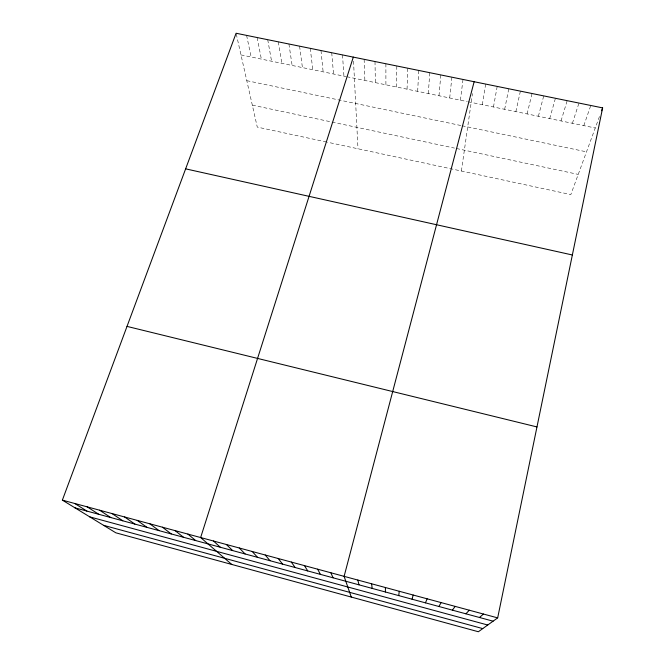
<?xml version="1.0" encoding="UTF-8"?>
<svg xmlns="http://www.w3.org/2000/svg" width="665" height="665" viewBox="0 0 665 665"><rect width="100%" height="100%" fill="white"/><g stroke="black" fill="none" stroke-linecap="round" stroke-linejoin="round"><path stroke-width="0.5" stroke-dasharray="3.33 2.49" d="M396.465 86.982L396.822 65.976M407.055 89.168L407.77 68.204M417.67 91.354L418.759 70.44M428.318 93.557L429.773 72.684M438.991 95.752L440.82 74.937M449.698 97.963L451.901 77.19M460.429 100.182L463.006 79.451M461.394 171.021L472.458 93.541M482.316 104.696L485.658 84.064M493.463 106.99L497.204 86.417M504.652 109.301L508.783 88.778M515.865 111.612L520.396 91.138M527.104 113.931L532.042 93.507M538.384 116.259L543.721 95.885M549.697 118.594L555.433 98.27M561.036 120.93L567.179 100.664M572.407 123.283L578.966 103.067M583.82 125.635L590.778 105.469M599.473 116.5L570.828 194.579L327.504 142.21M240.979 54.904L345.842 76.541M346.789 76.733L467.279 101.595M468.26 101.795L595.258 127.996M246.79 80.665L461.128 125.569M462.059 125.76L586.505 151.836M252.318 105.128L454.478 148.096M456.456 148.511L578.234 174.396M326.582 142.011L257.272 127.09L236.316 34.231M246.599 35.386L251.154 57.007M257.139 37.539L261.353 59.11M267.712 39.684L271.578 61.222M278.303 41.845L281.835 63.333M288.934 44.006L292.118 65.453M299.582 46.176L302.425 67.581M310.272 48.354L312.766 69.717M320.987 50.532L323.132 71.853M331.727 52.726L333.522 73.998M342.5 54.921L343.938 76.142M353.514 61.155L357.994 148.769M364.137 59.326L364.869 80.465M375.002 61.537L375.368 82.626M385.891 63.749L385.9 84.804"/><path stroke-width="1" d="M398.726 595.599L399.266 591.26M497.669 617.885L602.631 107.888L236.092 33.25L62.369 500.138L115.826 532.806L478.368 631.75L497.669 617.885L62.369 500.138M474.145 81.72L344.113 576.347L351.27 597.062M412.067 599.215L413.173 595.025M353.306 57.115L200.647 537.536L231.744 564.444M601.576 110.756L602.631 107.888M425.459 602.847L427.13 598.799M438.892 606.488L441.136 602.59M452.375 610.138L455.193 606.397M465.899 613.803L469.307 610.212M479.465 617.486L483.463 614.036M185.635 168.852L572.357 254.986M127.015 326.399L536.971 426.938M74.97 507.844L493.089 621.177M89.75 516.871L487.736 625.017M103.582 525.325L482.757 628.6M74.729 503.48L86.874 511.069M87.14 506.838L98.811 514.303M99.584 510.205L110.789 517.553M112.069 513.58L122.809 520.803M124.596 516.971L134.862 524.07M137.165 520.371L146.957 527.353M149.775 523.779L159.085 530.637M162.435 527.204L171.254 533.937M175.128 530.637L183.465 537.245M187.871 534.078L195.71 540.57M213.473 541.011L220.323 547.237M226.341 544.485L232.692 550.595M239.25 547.977L245.094 553.953M252.201 551.485L257.546 557.328M265.202 555.001L270.032 560.711M278.244 558.525L282.559 564.111M291.328 562.066L295.127 567.519M304.454 565.616L307.737 570.936M317.629 569.182L320.389 574.361M330.854 572.756L333.074 577.802M357.828 580.055L358.975 584.826M371.594 583.779L372.184 588.4M385.401 587.511L385.434 591.991"/></g></svg>
